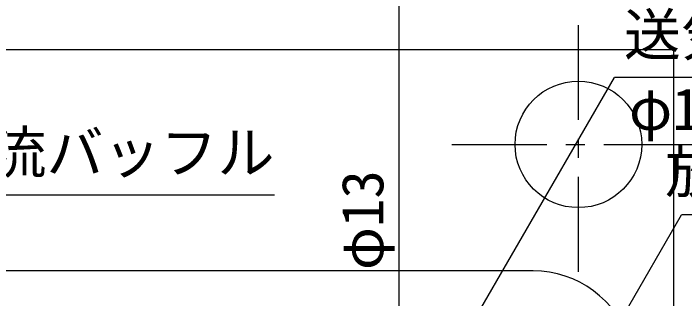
# Model space of a CAD drawing. Units: millimetres, scale not verified. Extents: x -23334 to 8910, y -6308 to 6308.
# Drawn here: x -4762 to -3703, y 1319 to 1770 of the extents above; entities that cross this region are included whole.
import ezdxf
from ezdxf.enums import TextEntityAlignment as Align

# ---------------------------------------------------------------- set-up
doc = ezdxf.new("R2010")
doc.units = ezdxf.units.MM
doc.header["$LTSCALE"] = 30
doc.linetypes.add('CHAIN1', pattern=[8, 5, -1, 1, -1])
for name, color, linetype, lineweight in [('0-1_空気管', 3, 'Continuous', 25), ('0-2_機器', 2, 'Continuous', 25), ('0-D_07', 7, 'Continuous', 25)]:
    doc.layers.add(name, color=color, linetype=linetype, lineweight=lineweight)
doc.styles.add('ＭＳ ゴシック', font='')
doc.styles.get('ＭＳ ゴシック').set_extended_font_data('MS Gothic')

msp = doc.modelspace()

# ---------------------------------------------------------------- linework, layer by layer
at = {"layer": '0-1_空気管'}
for p, q in [((-4145.82, 1092.51), (-3813.38, 1668.31)), ((-3528.38, 1668.31), (-3813.38, 1668.31)), ((-3995.77, 951.51), (-3707.19, 1451.35)), ((-3242.1, 1451.35), (-3707.19, 1451.35)), ((-3941.66, 1362.51), (-5828.9, 1362.51))]:
    msp.add_line(p, q, dxfattribs=at)
msp.add_lwpolyline([(-4350.29, 1482.05), (-4876.32, 1482.05), (-4686.5, 973.19)], dxfattribs=at)
msp.add_arc((-3941.66, 1202.51), 160, 17.02908, 90, dxfattribs=at)
at = {"layer": '0-2_機器', "linetype": 'CHAIN1'}
for p, q in [((-3870.28, 1361.25), (-3870.28, 1761.25)), ((-4070.28, 1562.51), (-3670.28, 1562.51))]:
    msp.add_line(p, q, dxfattribs=at)
at = {"layer": '0-2_機器'}
for p, q in [((-6050.28, 1712.51), (-3720.28, 1712.51)), ((-3720.28, 1712.51), (-3720.28, -127.49))]:
    msp.add_line(p, q, dxfattribs=at)
msp.add_circle((-3870.28, 1562.51), 100, dxfattribs=at)
at = {"layer": '0-D_07', "color": 6}
msp.add_line((-4153.28, 1099.44), (-4153.28, 1845.78), dxfattribs=at)

# ---------------------------------------------------------------- texts
at = {"layer": '0-1_空気管', "color": 4, "style": 'ＭＳ ゴシック'}
for s, p in [('送気口', (-3798.38, 1683.31)), ('φ13', (-3790.25, 1565.67)), ('移流バッフル', (-4890.29, 1497.05)), ('放流用バルブ', (-3733.04, 1466.35))]:
    msp.add_text(s, height=65.98, dxfattribs=at).set_placement(p, align=Align.BOTTOM_LEFT)
msp.add_text('φ13', height=65.98, rotation=90, dxfattribs=at).set_placement((-4158.43, 1363.75), align=Align.BOTTOM_LEFT)

doc.saveas('drawing.dxf')
